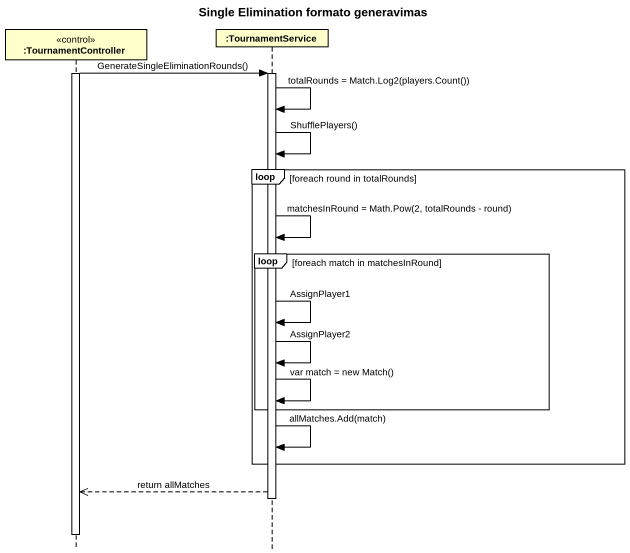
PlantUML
@startuml
title Single Elimination formato generavimas
hide footbox
participant ":TournamentController" as TournamentController <<control>>
participant ":TournamentService" as TournamentService

activate TournamentController
TournamentController -> TournamentService : GenerateSingleEliminationRounds()
activate TournamentService
TournamentService -> TournamentService : totalRounds = Match.Log2(players.Count())
TournamentService -> TournamentService : ShufflePlayers()
loop foreach round in totalRounds
  TournamentService -> TournamentService : matchesInRound = Math.Pow(2, totalRounds - round)
  loop foreach match in matchesInRound
    TournamentService -> TournamentService : AssignPlayer1
    TournamentService -> TournamentService : AssignPlayer2
    TournamentService -> TournamentService : var match = new Match()
  end
  TournamentService -> TournamentService : allMatches.Add(match)
end
TournamentService -->> TournamentController : return allMatches
deactivate TournamentService
deactivate TournamentController
@enduml
